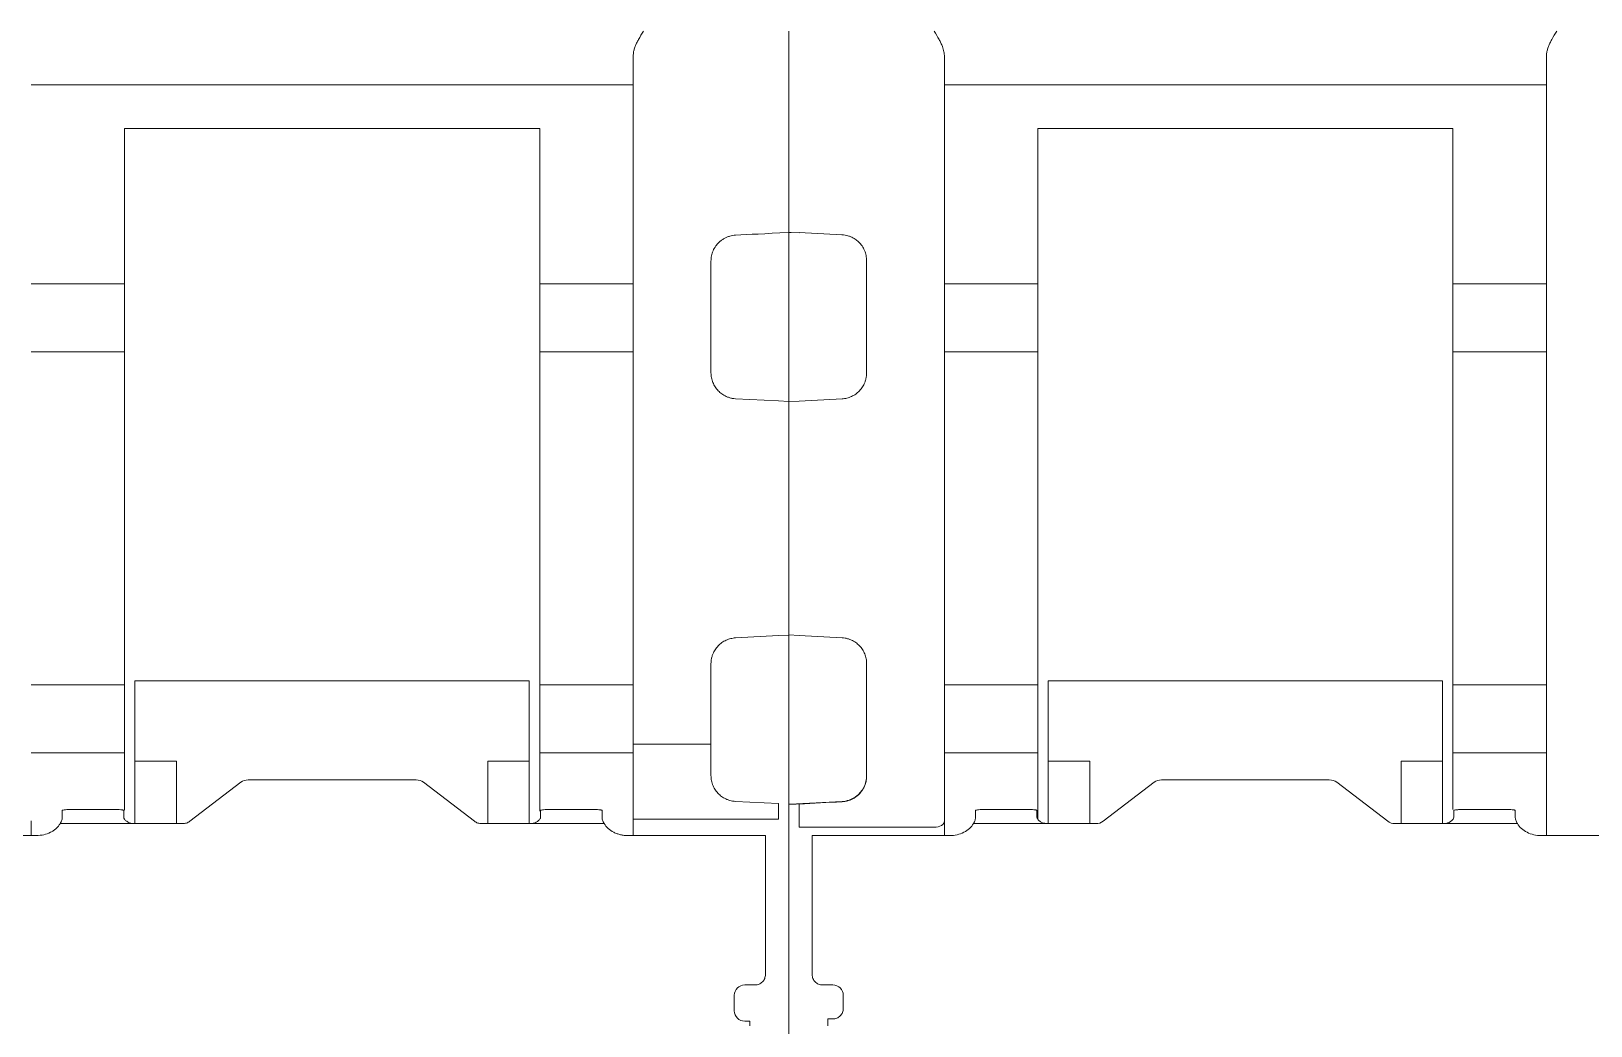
# Model space of a CAD drawing. Header units: millimetres. Extents: x 1359 to 3577, y 1336 to 3557.
# Drawn here: x 2049.47 to 2079.53, y 2945.63 to 2964.79 of the extents above; entities that cross this region are included whole.
import ezdxf

# ---------------------------------------------------------------- set-up
doc = ezdxf.new("R2010")
doc.units = ezdxf.units.MM
doc.layers.add('000-PI-Oprema', color=30, linetype='Continuous', lineweight=5)

msp = doc.modelspace()

# ---------------------------------------------------------------- linework, layer by layer
at = {"layer": '000-PI-Oprema', "color": 0, "lineweight": 0}
for p, q in [((2061.071, 2963.758), (2049.471, 2963.758)), ((2067.071, 2963.758), (2078.671, 2963.758)), ((2051.271, 2962.088), (2051.271, 2962.912)), ((2059.271, 2962.912), (2051.271, 2962.912)), ((2059.271, 2962.912), (2059.271, 2962.088)), ((2068.871, 2962.912), (2076.871, 2962.912)), ((2051.271, 2962.088), (2051.271, 2959.923)), ((2059.271, 2959.923), (2059.271, 2962.088)), ((2064.117, 2960.913), (2064.089, 2960.914)), ((2064.271, 2960.908), (2064.117, 2960.913)), ((2065.097, 2960.867), (2064.271, 2960.91)), ((2064.271, 2960.908), (2064.271, 2960.91)), ((2065.097, 2960.861), (2065.097, 2960.867)), ((2064.071, 2957.654), (2064.071, 2960.531)), ((2064.071, 2960.53), (2064.071, 2957.656)), ((2049.471, 2959.923), (2051.271, 2959.923)), ((2051.271, 2959.923), (2051.271, 2958.612)), ((2059.271, 2958.612), (2059.271, 2959.923)), ((2059.271, 2959.923), (2061.071, 2959.923)), ((2067.071, 2959.923), (2068.871, 2959.923)), ((2078.671, 2959.923), (2076.871, 2959.923)), ((2051.271, 2958.612), (2049.471, 2958.612)), ((2051.271, 2958.612), (2051.271, 2952.2)), ((2059.271, 2952.2), (2059.271, 2958.612)), ((2061.071, 2958.612), (2059.271, 2958.612)), ((2067.071, 2958.612), (2068.871, 2958.612)), ((2076.871, 2958.612), (2078.671, 2958.612)), ((2063.045, 2957.71), (2063.871, 2957.667)), ((2063.871, 2957.667), (2064.071, 2957.656)), ((2064.071, 2957.654), (2064.271, 2957.665)), ((2064.271, 2957.665), (2065.097, 2957.708)), ((2063.871, 2953.146), (2063.045, 2953.103)), ((2064.071, 2953.156), (2063.871, 2953.146)), ((2064.271, 2953.148), (2064.071, 2953.158)), ((2064.071, 2952.106), (2064.071, 2953.158)), ((2064.071, 2953.156), (2064.071, 2951.983)), ((2065.097, 2953.104), (2064.271, 2953.148)), ((2049.471, 2952.2), (2051.271, 2952.2)), ((2051.271, 2952.2), (2051.271, 2950.89)), ((2051.471, 2950.726), (2051.471, 2952.277)), ((2051.471, 2952.277), (2059.071, 2952.277)), ((2059.071, 2952.277), (2059.071, 2950.726)), ((2059.271, 2952.278), (2059.266, 2952.278)), ((2059.271, 2950.89), (2059.271, 2952.2)), ((2059.271, 2952.2), (2061.071, 2952.2)), ((2067.071, 2952.2), (2068.871, 2952.2)), ((2069.071, 2952.277), (2069.071, 2950.726)), ((2076.671, 2952.277), (2069.071, 2952.277)), ((2076.671, 2950.726), (2076.671, 2952.277)), ((2078.671, 2952.2), (2076.871, 2952.2)), ((2062.571, 2951.056), (2061.071, 2951.056)), ((2051.271, 2950.89), (2049.471, 2950.89)), ((2051.271, 2950.89), (2051.271, 2949.786)), ((2051.471, 2950.726), (2052.271, 2950.726)), ((2051.471, 2949.524), (2051.471, 2950.726)), ((2052.271, 2950.726), (2052.271, 2949.524)), ((2058.271, 2950.726), (2059.071, 2950.726)), ((2058.271, 2949.524), (2058.271, 2950.726)), ((2059.071, 2950.726), (2059.071, 2949.524)), ((2059.271, 2949.765), (2059.271, 2950.89)), ((2059.271, 2950.89), (2061.071, 2950.89)), ((2068.871, 2950.89), (2067.071, 2950.89)), ((2068.871, 2949.606), (2068.871, 2950.89)), ((2069.871, 2950.726), (2069.071, 2950.726)), ((2069.071, 2949.524), (2069.071, 2950.726)), ((2069.871, 2949.524), (2069.871, 2950.726)), ((2076.671, 2950.726), (2075.871, 2950.726)), ((2075.871, 2949.524), (2075.871, 2950.726)), ((2076.671, 2950.726), (2076.671, 2949.524)), ((2076.871, 2949.799), (2076.871, 2950.89)), ((2076.871, 2950.89), (2078.671, 2950.89)), ((2052.53, 2949.569), (2053.513, 2950.322)), ((2053.654, 2950.367), (2056.888, 2950.367)), ((2057.03, 2950.322), (2058.013, 2949.569)), ((2070.13, 2949.569), (2071.113, 2950.322)), ((2071.254, 2950.367), (2074.488, 2950.367)), ((2074.63, 2950.322), (2075.613, 2949.569)), ((2050.071, 2949.701), (2050.071, 2949.779)), ((2051.054, 2949.797), (2050.271, 2949.797)), ((2051.254, 2949.779), (2051.254, 2949.701)), ((2059.288, 2949.701), (2059.288, 2949.779)), ((2060.272, 2949.797), (2059.488, 2949.797)), ((2060.472, 2949.779), (2060.472, 2949.701)), ((2061.071, 2949.306), (2061.071, 2949.729)), ((2063.045, 2949.953), (2063.871, 2949.91)), ((2064.089, 2949.898), (2065.097, 2949.951)), ((2064.271, 2949.902), (2064.271, 2949.904)), ((2065.097, 2949.945), (2065.097, 2949.951)), ((2067.671, 2949.701), (2067.671, 2949.779)), ((2068.654, 2949.797), (2067.871, 2949.797)), ((2068.854, 2949.779), (2068.854, 2949.701)), ((2076.888, 2949.779), (2076.888, 2949.701)), ((2077.872, 2949.797), (2077.088, 2949.797)), ((2078.072, 2949.779), (2078.072, 2949.701)), ((2078.671, 2949.306), (2078.671, 2949.729)), ((2049.471, 2949.577), (2049.471, 2949.294)), ((2050.029, 2949.524), (2051.454, 2949.524)), ((2052.388, 2949.524), (2051.454, 2949.524)), ((2059.088, 2949.524), (2058.154, 2949.524)), ((2060.513, 2949.524), (2059.088, 2949.524)), ((2063.871, 2949.61), (2061.071, 2949.61)), ((2066.871, 2949.454), (2064.271, 2949.454)), ((2067.071, 2949.577), (2067.071, 2949.294)), ((2069.054, 2949.524), (2067.629, 2949.524)), ((2069.054, 2949.524), (2069.988, 2949.524)), ((2075.754, 2949.524), (2076.688, 2949.524)), ((2078.113, 2949.524), (2076.688, 2949.524)), ((2043.372, 2949.294), (2049.571, 2949.294)), ((2060.972, 2949.294), (2063.621, 2949.294)), ((2063.621, 2949.294), (2063.621, 2948.682)), ((2064.521, 2948.682), (2064.521, 2949.294)), ((2064.521, 2949.294), (2067.171, 2949.294)), ((2078.572, 2949.294), (2084.771, 2949.294)), ((2063.621, 2946.616), (2063.621, 2948.025)), ((2064.521, 2948.025), (2064.521, 2946.616)), ((2063.421, 2946.417), (2063.221, 2946.417)), ((2064.921, 2946.417), (2064.721, 2946.417)), ((2063.021, 2946.217), (2063.021, 2945.919)), ((2065.121, 2945.968), (2065.121, 2946.217)), ((2064.071, 2945.706), (2064.071, 2946.023)), ((2064.071, 2946.023), (2064.071, 2945.856)), ((2063.221, 2945.719), (2063.321, 2945.719)), ((2063.321, 2945.63), (2063.321, 2945.719)), ((2064.071, 2944.432), (2064.071, 2945.706)), ((2064.071, 2945.706), (2064.071, 2943.509)), ((2064.821, 2945.763), (2064.921, 2945.763)), ((2064.821, 2945.719), (2064.821, 2945.763)), ((2064.821, 2945.719), (2064.821, 2945.63))]:
    msp.add_line(p, q, dxfattribs=at)
at = {"layer": '000-PI-Oprema', "color": 0, "lineweight": 0, "flags": 128}
msp.add_lwpolyline([(2067.071, 2949.577), (2067.067, 2949.553), (2067.056, 2949.53), (2067.038, 2949.509), (2067.013, 2949.49), (2066.982, 2949.475), (2066.948, 2949.464), (2066.91, 2949.457), (2066.871, 2949.454)], dxfattribs=at)
at = {"layer": '000-PI-Oprema', "color": 0, "lineweight": 0}
for points, knots in [([(2061.071, 2964.299), (2061.072, 2964.32), (2061.074, 2964.364), (2061.089, 2964.43), (2061.11, 2964.496), (2061.14, 2964.563), (2061.191, 2964.662), (2061.238, 2964.737), (2061.271, 2964.789)], [0, 0, 0, 0, 0.117336, 0.242611, 0.377617, 0.505972, 0.652001, 1, 1, 1, 1]), ([(2064.071, 2963.547), (2064.071, 2963.561), (2064.071, 2963.587), (2064.071, 2963.634), (2064.071, 2963.687), (2064.071, 2963.767), (2064.071, 2963.882), (2064.071, 2964.042), (2064.071, 2964.218), (2064.071, 2964.405), (2064.071, 2964.596), (2064.071, 2964.725), (2064.071, 2964.789)], [0, 0, 0, 0, 0.061391, 0.122427, 0.18342, 0.24468, 0.372209, 0.500076, 0.627605, 0.755472, 0.877481, 1, 1, 1, 1]), ([(2064.071, 2964.789), (2064.071, 2964.757), (2064.071, 2964.693), (2064.071, 2964.597), (2064.071, 2964.502), (2064.071, 2964.375), (2064.071, 2964.219), (2064.071, 2964.042), (2064.071, 2963.882), (2064.071, 2963.745), (2064.071, 2963.63), (2064.071, 2963.575), (2064.071, 2963.547)], [0, 0, 0, 0, 0.061391, 0.122427, 0.18342, 0.24468, 0.372209, 0.500076, 0.627605, 0.755472, 0.877481, 1, 1, 1, 1]), ([(2066.871, 2964.789), (2066.905, 2964.736), (2066.952, 2964.662), (2067.003, 2964.563), (2067.037, 2964.485), (2067.064, 2964.398), (2067.069, 2964.331), (2067.071, 2964.299)], [0, 0, 0, 0, 0.350015, 0.493309, 0.624855, 0.821183, 1, 1, 1, 1]), ([(2078.671, 2964.299), (2078.672, 2964.32), (2078.674, 2964.364), (2078.689, 2964.43), (2078.71, 2964.496), (2078.74, 2964.563), (2078.791, 2964.662), (2078.838, 2964.737), (2078.871, 2964.789)], [0, 0, 0, 0, 0.117446, 0.242847, 0.378002, 0.506391, 0.652474, 1, 1, 1, 1]), ([(2061.071, 2964.145), (2061.071, 2964.155), (2061.071, 2964.174), (2061.071, 2964.21), (2061.071, 2964.252), (2061.071, 2964.283), (2061.071, 2964.299)], [0, 0, 0, 0, 0.251193, 0.5, 0.748807, 1, 1, 1, 1]), ([(2061.071, 2961.083), (2061.071, 2961.167), (2061.071, 2961.333), (2061.071, 2961.575), (2061.071, 2961.81), (2061.071, 2962.037), (2061.071, 2962.257), (2061.071, 2962.47), (2061.071, 2962.676), (2061.071, 2962.94), (2061.071, 2963.249), (2061.071, 2963.585), (2061.071, 2963.889), (2061.071, 2964.06), (2061.071, 2964.145)], [0, 0, 0, 0, 0.062754, 0.125301, 0.187708, 0.250043, 0.312375, 0.374772, 0.437302, 0.500033, 0.625237, 0.749935, 0.874674, 1, 1, 1, 1]), ([(2067.071, 2964.145), (2067.071, 2964.105), (2067.071, 2964.024), (2067.071, 2963.893), (2067.071, 2963.753), (2067.071, 2963.606), (2067.071, 2963.45), (2067.071, 2963.285), (2067.071, 2963.113), (2067.071, 2962.872), (2067.071, 2962.553), (2067.071, 2962.142), (2067.071, 2961.705), (2067.071, 2961.392), (2067.071, 2961.235)], [0, 0, 0, 0, 0.062736, 0.125281, 0.187695, 0.250043, 0.312387, 0.374792, 0.437318, 0.500031, 0.625212, 0.749931, 0.874692, 1, 1, 1, 1]), ([(2078.671, 2964.145), (2078.671, 2964.155), (2078.671, 2964.174), (2078.671, 2964.21), (2078.671, 2964.252), (2078.671, 2964.283), (2078.671, 2964.299)], [0, 0, 0, 0, 0.251193, 0.5, 0.748807, 1, 1, 1, 1]), ([(2078.671, 2961.083), (2078.671, 2961.167), (2078.671, 2961.333), (2078.671, 2961.575), (2078.671, 2961.81), (2078.671, 2962.037), (2078.671, 2962.257), (2078.671, 2962.47), (2078.671, 2962.676), (2078.671, 2962.94), (2078.671, 2963.249), (2078.671, 2963.585), (2078.671, 2963.889), (2078.671, 2964.06), (2078.671, 2964.145)], [0, 0, 0, 0, 0.062754, 0.125301, 0.187708, 0.250043, 0.312375, 0.374772, 0.437302, 0.500033, 0.625237, 0.749935, 0.874674, 1, 1, 1, 1]), ([(2064.071, 2960.914), (2064.071, 2960.985), (2064.071, 2961.128), (2064.071, 2961.334), (2064.071, 2961.535), (2064.071, 2961.73), (2064.071, 2961.918), (2064.071, 2962.101), (2064.071, 2962.277), (2064.071, 2962.504), (2064.071, 2962.77), (2064.071, 2963.06), (2064.071, 2963.323), (2064.071, 2963.472), (2064.071, 2963.547)], [0, 0, 0, 0, 0.062728, 0.125271, 0.18769, 0.250045, 0.312396, 0.374804, 0.437328, 0.500029, 0.625194, 0.749922, 0.874696, 1, 1, 1, 1]), ([(2064.071, 2963.547), (2064.071, 2963.511), (2064.071, 2963.437), (2064.071, 2963.317), (2064.071, 2963.191), (2064.071, 2963.057), (2064.071, 2962.915), (2064.071, 2962.766), (2064.071, 2962.61), (2064.071, 2962.392), (2064.071, 2962.104), (2064.071, 2961.731), (2064.071, 2961.336), (2064.071, 2961.054), (2064.071, 2960.912)], [0, 0, 0, 0, 0.062728, 0.125272, 0.18769, 0.250045, 0.312396, 0.374803, 0.437328, 0.500029, 0.625194, 0.749922, 0.874696, 1, 1, 1, 1]), ([(2068.871, 2962.912), (2068.871, 2962.871), (2068.871, 2962.788), (2068.871, 2962.67), (2068.871, 2962.557), (2068.871, 2962.414), (2068.871, 2962.249), (2068.871, 2962.141), (2068.871, 2962.088)], [0, 0, 0, 0, 0.125424, 0.250193, 0.374902, 0.500146, 0.749703, 1, 1, 1, 1]), ([(2076.871, 2962.088), (2076.871, 2962.114), (2076.871, 2962.166), (2076.871, 2962.254), (2076.871, 2962.348), (2076.871, 2962.483), (2076.871, 2962.667), (2076.871, 2962.83), (2076.871, 2962.912)], [0, 0, 0, 0, 0.125424, 0.250193, 0.374902, 0.500146, 0.749703, 1, 1, 1, 1]), ([(2076.871, 2959.923), (2076.871, 2959.994), (2076.871, 2960.136), (2076.871, 2960.342), (2076.871, 2960.543), (2076.871, 2960.739), (2076.871, 2960.929), (2076.871, 2961.175), (2076.871, 2961.467), (2076.871, 2961.794), (2076.871, 2961.99), (2076.871, 2962.088)], [0, 0, 0, 0, 0.083508, 0.166833, 0.25006, 0.333277, 0.416572, 0.500032, 0.666688, 0.83311, 1, 1, 1, 1]), ([(2067.071, 2961.235), (2067.071, 2961.171), (2067.071, 2961.044), (2067.071, 2960.845), (2067.071, 2960.643), (2067.071, 2960.435), (2067.071, 2960.223), (2067.071, 2960.006), (2067.071, 2959.784), (2067.071, 2959.633), (2067.071, 2959.558)], [0, 0, 0, 0, 0.12575, 0.250858, 0.375537, 0.5, 0.624463, 0.749142, 0.87425, 1, 1, 1, 1]), ([(2061.071, 2959.69), (2061.071, 2959.761), (2061.071, 2959.903), (2061.071, 2960.111), (2061.071, 2960.315), (2061.071, 2960.514), (2061.071, 2960.709), (2061.071, 2960.899), (2061.071, 2961.022), (2061.071, 2961.083)], [0, 0, 0, 0, 0.143512, 0.28637, 0.428834, 0.571166, 0.71363, 0.856488, 1, 1, 1, 1]), ([(2063.045, 2960.86), (2063.027, 2960.858), (2062.989, 2960.855), (2062.933, 2960.842), (2062.878, 2960.823), (2062.823, 2960.796), (2062.771, 2960.762), (2062.716, 2960.715), (2062.658, 2960.648), (2062.61, 2960.561), (2062.577, 2960.462), (2062.573, 2960.394), (2062.571, 2960.36)], [0, 0, 0, 0, 0.067869, 0.138425, 0.211987, 0.288836, 0.369219, 0.453352, 0.573685, 0.721104, 0.860335, 1, 1, 1, 1]), ([(2065.097, 2960.867), (2065.117, 2960.865), (2065.156, 2960.862), (2065.212, 2960.849), (2065.278, 2960.825), (2065.35, 2960.786), (2065.424, 2960.727), (2065.487, 2960.653), (2065.534, 2960.566), (2065.565, 2960.47), (2065.569, 2960.403), (2065.571, 2960.369)], [0, 0, 0, 0, 0.071618, 0.143308, 0.216363, 0.334035, 0.455285, 0.587191, 0.721903, 0.860899, 1, 1, 1, 1]), ([(2078.671, 2959.69), (2078.671, 2959.761), (2078.671, 2959.903), (2078.671, 2960.111), (2078.671, 2960.315), (2078.671, 2960.514), (2078.671, 2960.709), (2078.671, 2960.899), (2078.671, 2961.022), (2078.671, 2961.083)], [0, 0, 0, 0, 0.143512, 0.28637, 0.428834, 0.571166, 0.71363, 0.856488, 1, 1, 1, 1]), ([(2062.571, 2960.36), (2062.571, 2960.295), (2062.571, 2960.163), (2062.571, 2959.962), (2062.571, 2959.825), (2062.571, 2959.757)], [0, 0, 0, 0, 0.333419, 0.666581, 1, 1, 1, 1]), ([(2068.871, 2959.923), (2068.871, 2959.874), (2068.871, 2959.776), (2068.871, 2959.56), (2068.871, 2959.321), (2068.871, 2959.076), (2068.871, 2958.856), (2068.871, 2958.691), (2068.871, 2958.635), (2068.871, 2958.612)], [0, 0, 0, 0, 0.150243, 0.300485, 0.450729, 0.600973, 0.751216, 0.901461, 1, 1, 1, 1]), ([(2076.871, 2959.923), (2076.871, 2959.874), (2076.871, 2959.776), (2076.871, 2959.56), (2076.871, 2959.321), (2076.871, 2959.076), (2076.871, 2958.856), (2076.871, 2958.691), (2076.871, 2958.635), (2076.871, 2958.612)], [0, 0, 0, 0, 0.150243, 0.300485, 0.450729, 0.600973, 0.751216, 0.901461, 1, 1, 1, 1]), ([(2061.071, 2951.123), (2061.071, 2951.237), (2061.071, 2951.465), (2061.071, 2951.81), (2061.071, 2952.158), (2061.071, 2952.508), (2061.071, 2952.862), (2061.071, 2953.459), (2061.071, 2954.306), (2061.071, 2955.406), (2061.071, 2956.506), (2061.071, 2957.473), (2061.071, 2958.305), (2061.071, 2959.005), (2061.071, 2959.461), (2061.071, 2959.69)], [0, 0, 0, 0, 0.041431, 0.082793, 0.124119, 0.165441, 0.206793, 0.248207, 0.374079, 0.500012, 0.625883, 0.751817, 0.834548, 0.917188, 1, 1, 1, 1]), ([(2062.571, 2959.757), (2062.571, 2959.655), (2062.571, 2959.452), (2062.571, 2959.145), (2062.571, 2958.835), (2062.571, 2958.523), (2062.571, 2958.314), (2062.571, 2958.209)], [0, 0, 0, 0, 0.200123, 0.400061, 0.599939, 0.799877, 1, 1, 1, 1]), ([(2065.571, 2958.207), (2065.571, 2958.327), (2065.571, 2958.566), (2065.571, 2958.921), (2065.571, 2959.274), (2065.571, 2959.506), (2065.571, 2959.622)], [0, 0, 0, 0, 0.2501, 0.5, 0.7499, 1, 1, 1, 1]), ([(2078.671, 2951.123), (2078.671, 2951.237), (2078.671, 2951.465), (2078.671, 2951.81), (2078.671, 2952.158), (2078.671, 2952.508), (2078.671, 2952.862), (2078.671, 2953.459), (2078.671, 2954.306), (2078.671, 2955.406), (2078.671, 2956.506), (2078.671, 2957.473), (2078.671, 2958.305), (2078.671, 2959.005), (2078.671, 2959.461), (2078.671, 2959.69)], [0, 0, 0, 0, 0.041431, 0.082793, 0.124119, 0.165441, 0.206793, 0.248207, 0.374079, 0.500012, 0.625883, 0.751817, 0.834548, 0.917188, 1, 1, 1, 1]), ([(2067.071, 2959.558), (2067.071, 2959.447), (2067.071, 2959.225), (2067.071, 2958.89), (2067.071, 2958.552), (2067.071, 2958.212), (2067.071, 2957.87), (2067.071, 2957.291), (2067.071, 2956.471), (2067.071, 2955.406), (2067.071, 2954.342), (2067.071, 2953.406), (2067.071, 2952.6), (2067.071, 2951.921), (2067.071, 2951.477), (2067.071, 2951.255)], [0, 0, 0, 0, 0.041447, 0.082829, 0.124176, 0.16552, 0.206891, 0.248321, 0.374134, 0.500011, 0.625824, 0.751702, 0.834467, 0.91715, 1, 1, 1, 1]), ([(2068.871, 2958.612), (2068.871, 2958.529), (2068.871, 2958.362), (2068.871, 2958.107), (2068.871, 2957.85), (2068.871, 2957.59), (2068.871, 2957.327), (2068.871, 2956.88), (2068.871, 2956.24), (2068.871, 2955.406), (2068.871, 2954.573), (2068.871, 2953.844), (2068.871, 2953.222), (2068.871, 2952.703), (2068.871, 2952.368), (2068.871, 2952.2)], [0, 0, 0, 0, 0.041319, 0.082538, 0.123706, 0.164869, 0.206076, 0.247373, 0.373654, 0.500018, 0.626299, 0.752662, 0.835118, 0.917437, 1, 1, 1, 1]), ([(2076.871, 2958.612), (2076.871, 2957.605), (2076.871, 2956.506), (2076.871, 2954.307), (2076.871, 2953.208), (2076.871, 2952.2)], [0, 0, 0, 0, 0.5, 0.5, 1, 1, 1, 1]), ([(2063.045, 2957.71), (2063.024, 2957.712), (2062.982, 2957.715), (2062.921, 2957.731), (2062.853, 2957.757), (2062.78, 2957.799), (2062.708, 2957.862), (2062.649, 2957.936), (2062.605, 2958.021), (2062.576, 2958.113), (2062.573, 2958.177), (2062.571, 2958.209)], [0, 0, 0, 0, 0.082209, 0.16366, 0.245689, 0.369303, 0.493372, 0.618767, 0.744744, 0.872104, 1, 1, 1, 1]), ([(2065.571, 2958.207), (2065.571, 2958.186), (2065.569, 2958.144), (2065.556, 2958.081), (2065.533, 2958.01), (2065.494, 2957.935), (2065.435, 2957.86), (2065.363, 2957.797), (2065.281, 2957.75), (2065.191, 2957.718), (2065.129, 2957.711), (2065.097, 2957.708)], [0, 0, 0, 0, 0.085507, 0.170147, 0.255273, 0.381189, 0.506725, 0.630753, 0.754527, 0.877113, 1, 1, 1, 1]), ([(2064.071, 2957.656), (2064.071, 2957.55), (2064.071, 2957.338), (2064.071, 2957.017), (2064.071, 2956.697), (2064.071, 2956.375), (2064.071, 2956.053), (2064.071, 2955.73), (2064.071, 2955.326), (2064.071, 2954.841), (2064.071, 2954.276), (2064.071, 2953.714), (2064.071, 2953.342), (2064.071, 2953.156)], [0, 0, 0, 0, 0.071572, 0.143012, 0.214372, 0.285701, 0.357051, 0.428472, 0.500015, 0.625079, 0.749917, 0.8748, 1, 1, 1, 1]), ([(2064.071, 2953.158), (2064.071, 2953.264), (2064.071, 2953.477), (2064.071, 2953.796), (2064.071, 2954.117), (2064.071, 2954.438), (2064.071, 2954.76), (2064.071, 2955.083), (2064.071, 2955.487), (2064.071, 2955.972), (2064.071, 2956.535), (2064.071, 2957.097), (2064.071, 2957.468), (2064.071, 2957.654)], [0, 0, 0, 0, 0.071572, 0.143012, 0.214372, 0.285701, 0.357051, 0.428472, 0.500015, 0.625079, 0.749917, 0.8748, 1, 1, 1, 1]), ([(2062.571, 2952.603), (2062.572, 2952.625), (2062.574, 2952.667), (2062.586, 2952.73), (2062.61, 2952.801), (2062.649, 2952.876), (2062.708, 2952.951), (2062.78, 2953.013), (2062.862, 2953.06), (2062.951, 2953.093), (2063.014, 2953.099), (2063.045, 2953.103)], [0, 0, 0, 0, 0.085573, 0.170275, 0.255463, 0.381339, 0.506835, 0.630803, 0.754517, 0.877108, 1, 1, 1, 1]), ([(2065.097, 2953.104), (2065.118, 2953.103), (2065.16, 2953.099), (2065.221, 2953.083), (2065.29, 2953.057), (2065.363, 2953.015), (2065.435, 2952.953), (2065.494, 2952.878), (2065.538, 2952.793), (2065.566, 2952.701), (2065.57, 2952.637), (2065.571, 2952.605)], [0, 0, 0, 0, 0.082205, 0.163652, 0.245679, 0.369354, 0.493482, 0.618917, 0.744935, 0.872201, 1, 1, 1, 1]), ([(2062.571, 2952.603), (2062.571, 2952.499), (2062.571, 2952.289), (2062.571, 2951.977), (2062.571, 2951.668), (2062.571, 2951.36), (2062.571, 2951.157), (2062.571, 2951.056)], [0, 0, 0, 0, 0.200123, 0.400061, 0.599939, 0.799877, 1, 1, 1, 1]), ([(2065.571, 2951.19), (2065.571, 2951.306), (2065.571, 2951.539), (2065.571, 2951.892), (2065.571, 2952.247), (2065.571, 2952.486), (2065.571, 2952.605)], [0, 0, 0, 0, 0.2501, 0.5, 0.7499, 1, 1, 1, 1]), ([(2064.071, 2950.281), (2064.071, 2950.281), (2064.071, 2950.608), (2064.071, 2950.991), (2064.071, 2951.48), (2064.071, 2951.834), (2064.071, 2952.063), (2064.071, 2952.092), (2064.071, 2952.106)], [0, 0, 0, 0, 0.008736, 0.206989, 0.405242, 0.603494, 0.801747, 1, 1, 1, 1]), ([(2068.871, 2952.2), (2068.871, 2952.178), (2068.871, 2952.122), (2068.871, 2951.957), (2068.871, 2951.737), (2068.871, 2951.492), (2068.871, 2951.252), (2068.871, 2951.036), (2068.871, 2950.939), (2068.871, 2950.89)], [0, 0, 0, 0, 0.098539, 0.248784, 0.399027, 0.54927, 0.699515, 0.849757, 1, 1, 1, 1]), ([(2076.871, 2952.2), (2076.871, 2952.178), (2076.871, 2952.122), (2076.871, 2951.957), (2076.871, 2951.737), (2076.871, 2951.492), (2076.871, 2951.252), (2076.871, 2951.036), (2076.871, 2950.939), (2076.871, 2950.89)], [0, 0, 0, 0, 0.098539, 0.248784, 0.399027, 0.54927, 0.699515, 0.849757, 1, 1, 1, 1]), ([(2064.071, 2952.006), (2064.071, 2951.992), (2064.071, 2951.964), (2064.071, 2951.742), (2064.071, 2951.394), (2064.071, 2950.937), (2064.071, 2950.554), (2064.071, 2950.283)], [0, 0, 0, 0, 0.201961, 0.403921, 0.605881, 0.807842, 1, 1, 1, 1]), ([(2067.071, 2951.255), (2067.071, 2951.179), (2067.071, 2951.028), (2067.071, 2950.807), (2067.071, 2950.59), (2067.071, 2950.378), (2067.071, 2950.17), (2067.071, 2949.967), (2067.071, 2949.769), (2067.071, 2949.641), (2067.071, 2949.577)], [0, 0, 0, 0, 0.12575, 0.250858, 0.375537, 0.5, 0.624463, 0.749142, 0.87425, 1, 1, 1, 1]), ([(2061.071, 2949.729), (2061.071, 2949.791), (2061.071, 2949.913), (2061.071, 2950.103), (2061.071, 2950.298), (2061.071, 2950.497), (2061.071, 2950.701), (2061.071, 2950.909), (2061.071, 2951.052), (2061.071, 2951.123)], [0, 0, 0, 0, 0.143512, 0.28637, 0.428834, 0.571166, 0.71363, 0.856488, 1, 1, 1, 1]), ([(2062.571, 2951.056), (2062.571, 2950.987), (2062.571, 2950.851), (2062.571, 2950.649), (2062.571, 2950.518), (2062.571, 2950.452)], [0, 0, 0, 0, 0.333419, 0.666581, 1, 1, 1, 1]), ([(2065.571, 2950.443), (2065.571, 2950.504), (2065.571, 2950.625), (2065.571, 2950.811), (2065.571, 2950.999), (2065.571, 2951.126), (2065.571, 2951.19)], [0, 0, 0, 0, 0.25014, 0.5, 0.74986, 1, 1, 1, 1]), ([(2078.671, 2949.729), (2078.671, 2949.791), (2078.671, 2949.913), (2078.671, 2950.103), (2078.671, 2950.298), (2078.671, 2950.497), (2078.671, 2950.701), (2078.671, 2950.909), (2078.671, 2951.052), (2078.671, 2951.123)], [0, 0, 0, 0, 0.143512, 0.28637, 0.428834, 0.571166, 0.71363, 0.856488, 1, 1, 1, 1]), ([(2063.045, 2949.953), (2063.026, 2949.955), (2062.987, 2949.958), (2062.931, 2949.971), (2062.865, 2949.995), (2062.793, 2950.033), (2062.719, 2950.093), (2062.656, 2950.167), (2062.609, 2950.254), (2062.577, 2950.351), (2062.573, 2950.418), (2062.571, 2950.452)], [0, 0, 0, 0, 0.070997, 0.142096, 0.214572, 0.332081, 0.453288, 0.585757, 0.721078, 0.860541, 1, 1, 1, 1]), ([(2065.097, 2949.951), (2065.139, 2949.953), (2065.185, 2949.961), (2065.285, 2949.995), (2065.338, 2950.022), (2065.438, 2950.104), (2065.484, 2950.159), (2065.552, 2950.293), (2065.571, 2950.371), (2065.571, 2950.45)], [0, 0, 0, 0, 0.25, 0.25, 0.5, 0.5, 0.75, 0.75, 1, 1, 1, 1]), ([(2065.097, 2949.945), (2065.116, 2949.947), (2065.154, 2949.95), (2065.21, 2949.963), (2065.266, 2949.983), (2065.32, 2950.009), (2065.373, 2950.044), (2065.43, 2950.093), (2065.493, 2950.167), (2065.54, 2950.26), (2065.567, 2950.357), (2065.57, 2950.414), (2065.571, 2950.443)], [0, 0, 0, 0, 0.068374, 0.139377, 0.213319, 0.290477, 0.371094, 0.455382, 0.587277, 0.761474, 0.880592, 1, 1, 1, 1]), ([(2050.071, 2949.779), (2050.071, 2949.784), (2050.093, 2949.789), (2050.167, 2949.795), (2050.219, 2949.797), (2050.271, 2949.797)], [0, 0, 0, 0, 0.5, 0.5, 1, 1, 1, 1]), ([(2051.254, 2949.779), (2051.254, 2949.781), (2051.252, 2949.783), (2051.24, 2949.786), (2051.222, 2949.789), (2051.189, 2949.793), (2051.133, 2949.796), (2051.081, 2949.797), (2051.054, 2949.797)], [0, 0, 0, 0, 0.128148, 0.251094, 0.373747, 0.501054, 0.748354, 1, 1, 1, 1]), ([(2059.288, 2949.779), (2059.288, 2949.784), (2059.31, 2949.789), (2059.384, 2949.795), (2059.436, 2949.797), (2059.488, 2949.797)], [0, 0, 0, 0, 0.5, 0.5, 1, 1, 1, 1]), ([(2060.472, 2949.779), (2060.471, 2949.781), (2060.469, 2949.783), (2060.458, 2949.786), (2060.439, 2949.789), (2060.406, 2949.793), (2060.351, 2949.796), (2060.298, 2949.797), (2060.272, 2949.797)], [0, 0, 0, 0, 0.128148, 0.251094, 0.373747, 0.501054, 0.748354, 1, 1, 1, 1]), ([(2064.071, 2949.901), (2064.071, 2949.829), (2064.071, 2949.687), (2064.071, 2949.48), (2064.071, 2949.279), (2064.071, 2949.084), (2064.071, 2948.895), (2064.071, 2948.713), (2064.071, 2948.536), (2064.071, 2948.31), (2064.071, 2948.043), (2064.071, 2947.753), (2064.071, 2947.49), (2064.071, 2947.34), (2064.071, 2947.265)], [0, 0, 0, 0, 0.062728, 0.125272, 0.18769, 0.250045, 0.312396, 0.374803, 0.437328, 0.500029, 0.625194, 0.749922, 0.874696, 1, 1, 1, 1]), ([(2064.071, 2947.265), (2064.071, 2947.302), (2064.071, 2947.375), (2064.071, 2947.495), (2064.071, 2947.622), (2064.071, 2947.756), (2064.071, 2947.897), (2064.071, 2948.046), (2064.071, 2948.202), (2064.071, 2948.42), (2064.071, 2948.708), (2064.071, 2949.08), (2064.071, 2949.475), (2064.071, 2949.757), (2064.071, 2949.899)], [0, 0, 0, 0, 0.062728, 0.125271, 0.18769, 0.250045, 0.312396, 0.374804, 0.437328, 0.500029, 0.625194, 0.749922, 0.874696, 1, 1, 1, 1]), ([(2064.271, 2949.904), (2064.245, 2949.903), (2064.192, 2949.902), (2064.142, 2949.9), (2064.117, 2949.899)], [0, 0, 0, 0, 0.508632, 1, 1, 1, 1]), ([(2067.671, 2949.779), (2067.671, 2949.784), (2067.693, 2949.789), (2067.767, 2949.795), (2067.819, 2949.797), (2067.871, 2949.797)], [0, 0, 0, 0, 0.5, 0.5, 1, 1, 1, 1]), ([(2067.671, 2949.651), (2067.671, 2949.659), (2067.671, 2949.676), (2067.671, 2949.693), (2067.671, 2949.698), (2067.671, 2949.701)], [0, 0, 0, 0, 0.334189, 0.665811, 1, 1, 1, 1]), ([(2068.854, 2949.779), (2068.854, 2949.781), (2068.852, 2949.783), (2068.84, 2949.786), (2068.822, 2949.789), (2068.789, 2949.793), (2068.733, 2949.796), (2068.681, 2949.797), (2068.654, 2949.797)], [0, 0, 0, 0, 0.128148, 0.251094, 0.373747, 0.501054, 0.748354, 1, 1, 1, 1]), ([(2077.088, 2949.797), (2077.075, 2949.797), (2077.049, 2949.797), (2077.011, 2949.796), (2076.976, 2949.794), (2076.937, 2949.791), (2076.896, 2949.786), (2076.891, 2949.782), (2076.888, 2949.779)], [0, 0, 0, 0, 0.128148, 0.251094, 0.373747, 0.501054, 0.748354, 1, 1, 1, 1]), ([(2078.072, 2949.779), (2078.071, 2949.781), (2078.069, 2949.783), (2078.058, 2949.786), (2078.039, 2949.789), (2078.006, 2949.793), (2077.951, 2949.796), (2077.898, 2949.797), (2077.872, 2949.797)], [0, 0, 0, 0, 0.128148, 0.251094, 0.373747, 0.501054, 0.748354, 1, 1, 1, 1]), ([(2078.072, 2949.701), (2078.072, 2949.698), (2078.072, 2949.693), (2078.072, 2949.676), (2078.072, 2949.659), (2078.072, 2949.651)], [0, 0, 0, 0, 0.334189, 0.665811, 1, 1, 1, 1]), ([(2050.029, 2949.524), (2050.018, 2949.507), (2049.997, 2949.474), (2049.954, 2949.429), (2049.904, 2949.39), (2049.827, 2949.345), (2049.716, 2949.303), (2049.62, 2949.298), (2049.571, 2949.294)], [0, 0, 0, 0, 0.126929, 0.250928, 0.374602, 0.500576, 0.748126, 1, 1, 1, 1]), ([(2050.071, 2949.651), (2050.071, 2949.642), (2050.07, 2949.625), (2050.061, 2949.594), (2050.049, 2949.561), (2050.036, 2949.536), (2050.029, 2949.524)], [0, 0, 0, 0, 0.256458, 0.506841, 0.753776, 1, 1, 1, 1]), ([(2051.454, 2949.524), (2051.441, 2949.525), (2051.414, 2949.526), (2051.375, 2949.535), (2051.341, 2949.549), (2051.301, 2949.574), (2051.262, 2949.611), (2051.257, 2949.637), (2051.254, 2949.651)], [0, 0, 0, 0, 0.128818, 0.251822, 0.37424, 0.501366, 0.746636, 1, 1, 1, 1]), ([(2052.53, 2949.569), (2052.52, 2949.562), (2052.5, 2949.549), (2052.466, 2949.535), (2052.428, 2949.526), (2052.402, 2949.525), (2052.388, 2949.524)], [0, 0, 0, 0, 0.25487, 0.5, 0.74513, 1, 1, 1, 1]), ([(2058.154, 2949.524), (2058.141, 2949.525), (2058.115, 2949.526), (2058.077, 2949.535), (2058.042, 2949.549), (2058.023, 2949.562), (2058.013, 2949.569)], [0, 0, 0, 0, 0.25487, 0.5, 0.74513, 1, 1, 1, 1]), ([(2059.288, 2949.651), (2059.288, 2949.644), (2059.286, 2949.632), (2059.275, 2949.61), (2059.257, 2949.588), (2059.224, 2949.561), (2059.169, 2949.531), (2059.115, 2949.527), (2059.088, 2949.524)], [0, 0, 0, 0, 0.130698, 0.254597, 0.376443, 0.501216, 0.749391, 1, 1, 1, 1]), ([(2060.513, 2949.524), (2060.507, 2949.536), (2060.494, 2949.561), (2060.481, 2949.594), (2060.473, 2949.625), (2060.472, 2949.642), (2060.472, 2949.651)], [0, 0, 0, 0, 0.246224, 0.493159, 0.743542, 1, 1, 1, 1]), ([(2060.972, 2949.294), (2060.947, 2949.295), (2060.899, 2949.297), (2060.828, 2949.309), (2060.76, 2949.329), (2060.676, 2949.365), (2060.582, 2949.426), (2060.536, 2949.491), (2060.513, 2949.524)], [0, 0, 0, 0, 0.126929, 0.250928, 0.374602, 0.500576, 0.748126, 1, 1, 1, 1]), ([(2067.171, 2949.294), (2067.268, 2949.294), (2067.364, 2949.317), (2067.526, 2949.398), (2067.591, 2949.456), (2067.629, 2949.524)], [0, 0, 0, 0, 0.5, 0.5, 1, 1, 1, 1]), ([(2067.671, 2949.651), (2067.671, 2949.642), (2067.67, 2949.625), (2067.661, 2949.594), (2067.649, 2949.561), (2067.636, 2949.536), (2067.629, 2949.524)], [0, 0, 0, 0, 0.256458, 0.506841, 0.753776, 1, 1, 1, 1]), ([(2068.854, 2949.651), (2068.855, 2949.645), (2068.856, 2949.633), (2068.867, 2949.611), (2068.884, 2949.589), (2068.914, 2949.565), (2068.968, 2949.533), (2069.021, 2949.528), (2069.054, 2949.524)], [0, 0, 0, 0, 0.121269, 0.244591, 0.370821, 0.500756, 0.692101, 1, 1, 1, 1]), ([(2076.688, 2949.524), (2076.703, 2949.525), (2076.73, 2949.526), (2076.767, 2949.535), (2076.795, 2949.547), (2076.816, 2949.558), (2076.847, 2949.578), (2076.881, 2949.612), (2076.886, 2949.638), (2076.888, 2949.651)], [0, 0, 0, 0, 0.138294, 0.257669, 0.358107, 0.439606, 0.502183, 0.756685, 1, 1, 1, 1]), ([(2078.113, 2949.524), (2078.107, 2949.536), (2078.094, 2949.561), (2078.081, 2949.594), (2078.073, 2949.625), (2078.072, 2949.642), (2078.072, 2949.651)], [0, 0, 0, 0, 0.246224, 0.493159, 0.743542, 1, 1, 1, 1]), ([(2078.113, 2949.524), (2078.152, 2949.456), (2078.217, 2949.398), (2078.379, 2949.317), (2078.475, 2949.294), (2078.572, 2949.294)], [0, 0, 0, 0, 0.5, 0.5, 1, 1, 1, 1]), ([(2064.071, 2946.023), (2064.071, 2946.056), (2064.071, 2946.12), (2064.071, 2946.216), (2064.071, 2946.311), (2064.071, 2946.438), (2064.071, 2946.594), (2064.071, 2946.77), (2064.071, 2946.93), (2064.071, 2947.067), (2064.071, 2947.182), (2064.071, 2947.237), (2064.071, 2947.265)], [0, 0, 0, 0, 0.061391, 0.122427, 0.18342, 0.24468, 0.372209, 0.500076, 0.627605, 0.755472, 0.877481, 1, 1, 1, 1]), ([(2064.071, 2947.265), (2064.071, 2947.252), (2064.071, 2947.225), (2064.071, 2947.178), (2064.071, 2947.125), (2064.071, 2947.045), (2064.071, 2946.93), (2064.071, 2946.77), (2064.071, 2946.594), (2064.071, 2946.408), (2064.071, 2946.216), (2064.071, 2946.088), (2064.071, 2946.023)], [0, 0, 0, 0, 0.061391, 0.122427, 0.18342, 0.24468, 0.372209, 0.500076, 0.627605, 0.755472, 0.877481, 1, 1, 1, 1]), ([(2063.221, 2946.417), (2063.169, 2946.417), (2063.117, 2946.395), (2063.043, 2946.321), (2063.021, 2946.27), (2063.021, 2946.217)], [0, 0, 0, 0, 0.5, 0.5, 1, 1, 1, 1]), ([(2063.421, 2946.417), (2063.435, 2946.417), (2063.461, 2946.419), (2063.499, 2946.43), (2063.533, 2946.449), (2063.573, 2946.482), (2063.613, 2946.537), (2063.619, 2946.589), (2063.621, 2946.616)], [0, 0, 0, 0, 0.128148, 0.251094, 0.373747, 0.501054, 0.748354, 1, 1, 1, 1]), ([(2064.521, 2946.616), (2064.522, 2946.603), (2064.524, 2946.576), (2064.535, 2946.539), (2064.554, 2946.504), (2064.587, 2946.465), (2064.642, 2946.425), (2064.695, 2946.419), (2064.721, 2946.417)], [0, 0, 0, 0, 0.128148, 0.251094, 0.373747, 0.501054, 0.748354, 1, 1, 1, 1]), ([(2065.121, 2946.217), (2065.121, 2946.27), (2065.1, 2946.321), (2065.026, 2946.395), (2064.974, 2946.417), (2064.921, 2946.417)], [0, 0, 0, 0, 0.5, 0.5, 1, 1, 1, 1]), ([(2063.021, 2945.919), (2063.021, 2945.866), (2063.043, 2945.815), (2063.117, 2945.741), (2063.169, 2945.719), (2063.221, 2945.719)], [0, 0, 0, 0, 0.5, 0.5, 1, 1, 1, 1]), ([(2064.071, 2945.856), (2064.071, 2945.843), (2064.071, 2945.817), (2064.071, 2945.78), (2064.071, 2945.744), (2064.071, 2945.712), (2064.071, 2945.708), (2064.071, 2945.706)], [0, 0, 0, 0, 0.169382, 0.332374, 0.500748, 0.7482, 1, 1, 1, 1]), ([(2064.921, 2945.763), (2064.935, 2945.764), (2064.961, 2945.765), (2064.999, 2945.777), (2065.033, 2945.795), (2065.073, 2945.828), (2065.113, 2945.883), (2065.119, 2945.936), (2065.121, 2945.968)], [0, 0, 0, 0, 0.128148, 0.251094, 0.373747, 0.501054, 0.748354, 1, 1, 1, 1])]:
    msp.add_open_spline(points, degree=3, knots=knots, dxfattribs=at)
for points in [[(2067.071, 2964.145), (2067.071, 2964.181), (2067.071, 2964.234), (2067.071, 2964.299)], [(2068.871, 2959.923), (2068.871, 2960.778), (2068.871, 2961.518), (2068.871, 2962.088)], [(2063.045, 2960.86), (2063.32, 2960.874), (2063.596, 2960.888), (2064.071, 2960.912)], [(2064.089, 2960.914), (2064.083, 2960.914), (2064.077, 2960.914), (2064.071, 2960.914)], [(2064.071, 2960.914), (2064.071, 2960.898), (2064.071, 2960.762), (2064.071, 2960.531)], [(2064.071, 2960.53), (2064.071, 2960.76), (2064.071, 2960.897), (2064.071, 2960.912)], [(2065.571, 2960.369), (2065.571, 2960.128), (2065.571, 2959.878), (2065.571, 2959.622)], [(2053.513, 2950.322), (2053.55, 2950.35), (2053.602, 2950.367), (2053.654, 2950.367)], [(2056.888, 2950.367), (2056.941, 2950.367), (2056.993, 2950.35), (2057.03, 2950.322)], [(2071.113, 2950.322), (2071.15, 2950.35), (2071.202, 2950.367), (2071.254, 2950.367)], [(2074.488, 2950.367), (2074.541, 2950.367), (2074.593, 2950.35), (2074.63, 2950.322)], [(2064.071, 2949.901), (2064.071, 2949.916), (2064.071, 2950.052), (2064.071, 2950.283)], [(2064.071, 2950.281), (2064.071, 2950.051), (2064.071, 2949.914), (2064.071, 2949.899)], [(2050.071, 2949.701), (2050.071, 2949.696), (2050.071, 2949.678), (2050.071, 2949.651)], [(2051.254, 2949.651), (2051.254, 2949.678), (2051.254, 2949.696), (2051.254, 2949.701)], [(2059.288, 2949.701), (2059.288, 2949.696), (2059.288, 2949.678), (2059.288, 2949.651)], [(2060.472, 2949.651), (2060.472, 2949.678), (2060.472, 2949.696), (2060.472, 2949.701)], [(2063.871, 2949.61), (2063.871, 2949.707), (2063.871, 2949.807), (2063.871, 2949.91)], [(2064.071, 2949.899), (2064.077, 2949.898), (2064.083, 2949.898), (2064.089, 2949.898)], [(2064.117, 2949.899), (2064.107, 2949.899), (2064.098, 2949.898), (2064.089, 2949.898)], [(2065.097, 2949.945), (2064.822, 2949.931), (2064.547, 2949.917), (2064.271, 2949.902)], [(2064.271, 2949.902), (2064.271, 2949.748), (2064.271, 2949.599), (2064.271, 2949.454)], [(2068.854, 2949.651), (2068.854, 2949.678), (2068.854, 2949.696), (2068.854, 2949.701)], [(2076.888, 2949.701), (2076.888, 2949.696), (2076.888, 2949.678), (2076.888, 2949.651)], [(2069.988, 2949.524), (2070.041, 2949.524), (2070.093, 2949.541), (2070.13, 2949.569)], [(2075.613, 2949.569), (2075.65, 2949.541), (2075.702, 2949.524), (2075.754, 2949.524)], [(2063.621, 2948.025), (2063.621, 2948.259), (2063.621, 2948.501), (2063.621, 2948.682)], [(2064.521, 2948.682), (2064.521, 2948.501), (2064.521, 2948.259), (2064.521, 2948.025)]]:
    msp.add_open_spline(points, degree=3, dxfattribs=at)

doc.saveas('drawing.dxf')
